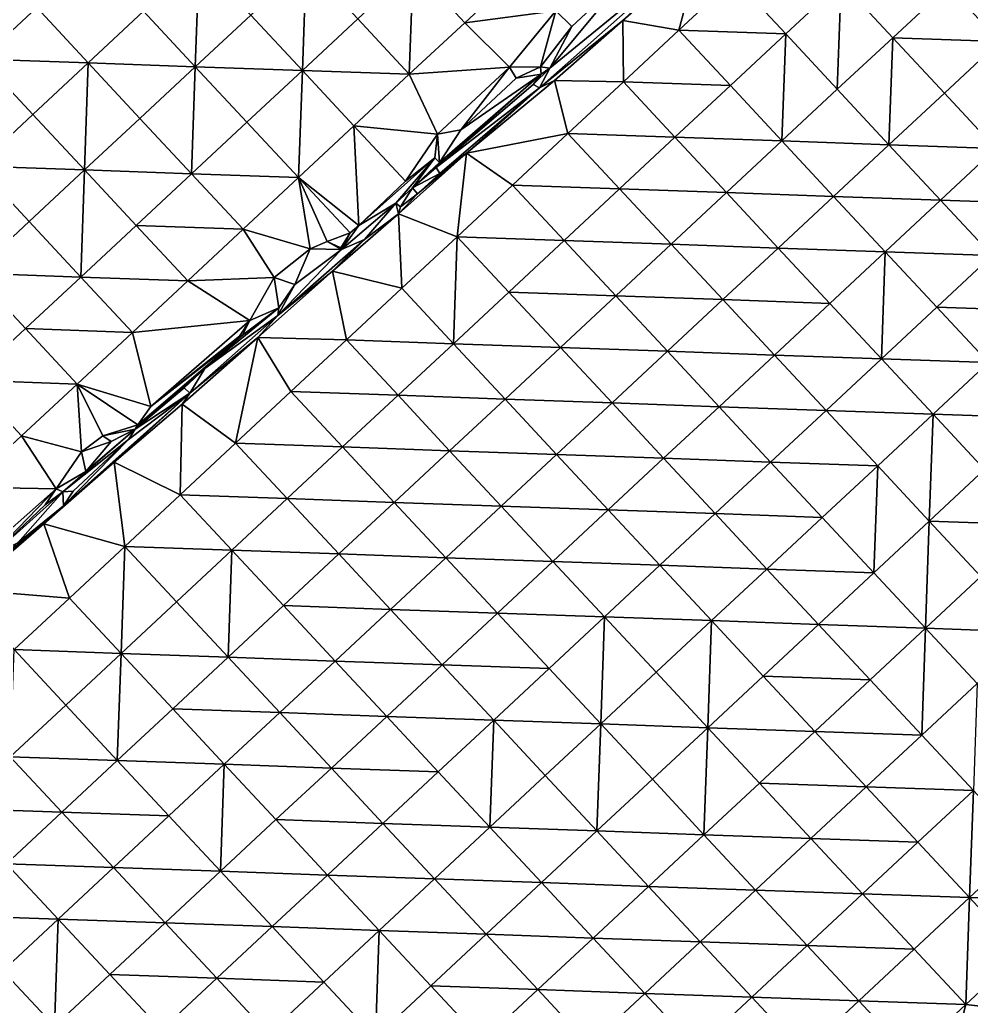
# Model space of a CAD drawing. Extents: x 452550 to 453808, y 451368 to 453069.
# Drawn here: x 453493.7 to 453619.3, y 451844.5 to 451974.8 of the extents above; entities that cross this region are included whole.
import ezdxf

# ---------------------------------------------------------------- set-up
doc = ezdxf.new("R2010")
doc.units = 0
doc.header["$LTSCALE"] = 0.35
doc.header["$MEASUREMENT"] = 0
doc.layers.add('Default', color=42, linetype='Continuous', lineweight=25)

msp = doc.modelspace()

# ---------------------------------------------------------------- linework, layer by layer
at = {"layer": 'Default', "color": 8, "linetype": 'Continuous', "lineweight": 25}
for points in [[(453573.29, 451974.68, 14.37), (453562.31, 451965.79, 14.35), (453584.95, 451985.82, 14.31)], [(453562.31, 451965.79, 14.35), (453563.65, 451968.41, 14.15), (453584.95, 451985.82, 14.31)], [(453563.65, 451968.41, 14.15), (453573.87, 451980.72, 14.21), (453584.95, 451985.82, 14.31)], [(453584.95, 451985.82, 14.31), (453583.43, 451983.57, 14.45), (453573.29, 451974.68, 14.37)], [(453623.09, 451971.92, 14.13), (453616.27, 451979.23, 14.18), (453625.32, 451984.79, 14.17)], [(453510.02, 451975.9, 14.38), (453517.34, 451982.72, 14.33), (453516.84, 451968.58, 14.32)], [(453516.84, 451968.58, 14.32), (453517.34, 451982.72, 14.33), (453524.16, 451975.4, 14.31)], [(453583.43, 451983.57, 14.45), (453580.69, 451973.41, 14.21), (453573.29, 451974.68, 14.37)], [(453588.01, 451980.23, 14.19), (453580.69, 451973.41, 14.21), (453583.43, 451983.57, 14.45)], [(453524.16, 451975.4, 14.31), (453531.47, 451982.22, 14.35), (453530.98, 451968.08, 14.35)], [(453530.98, 451968.08, 14.35), (453531.47, 451982.22, 14.35), (453538.29, 451974.9, 14.38)], [(453538.29, 451974.9, 14.38), (453545.61, 451981.72, 14.37), (453545.11, 451967.59, 14.35)], [(453545.11, 451967.59, 14.35), (453545.61, 451981.72, 14.37), (453552.42, 451974.4, 14.34)], [(453552.42, 451974.4, 14.34), (453545.61, 451981.72, 14.37), (453559.74, 451981.22, 14.31)], [(453552.42, 451974.4, 14.34), (453559.74, 451981.22, 14.31), (453564.47, 451975.95, 14.28)], [(453563.65, 451968.41, 14.15), (453566.56, 451973.91, 14.33), (453573.87, 451980.72, 14.21)], [(453573.87, 451980.72, 14.21), (453566.56, 451973.91, 14.33), (453564.47, 451975.95, 14.28)], [(453580.69, 451973.41, 14.21), (453588.01, 451980.23, 14.19), (453594.82, 451972.91, 14.19)], [(453594.82, 451972.91, 14.19), (453588.01, 451980.23, 14.19), (453602.14, 451979.73, 14.19)], [(453594.82, 451972.91, 14.19), (453602.14, 451979.73, 14.19), (453601.64, 451965.6, 14.21)], [(453601.64, 451965.6, 14.21), (453602.14, 451979.73, 14.19), (453608.96, 451972.41, 14.18)], [(453608.96, 451972.41, 14.18), (453602.14, 451979.73, 14.19), (453616.27, 451979.23, 14.18)], [(453608.96, 451972.41, 14.18), (453616.27, 451979.23, 14.18), (453623.09, 451971.92, 14.13)], [(453488.58, 451969.58, 14.4), (453481.76, 451976.89, 14.43), (453495.89, 451976.4, 14.38)], [(453488.58, 451969.58, 14.4), (453495.89, 451976.4, 14.38), (453502.71, 451969.08, 14.4)], [(453502.71, 451969.08, 14.4), (453495.89, 451976.4, 14.38), (453510.02, 451975.9, 14.38)], [(453502.71, 451969.08, 14.4), (453510.02, 451975.9, 14.38), (453516.84, 451968.58, 14.32)], [(453516.84, 451968.58, 14.32), (453524.16, 451975.4, 14.31), (453530.98, 451968.08, 14.35)], [(453530.98, 451968.08, 14.35), (453538.29, 451974.9, 14.38), (453545.11, 451967.59, 14.35)], [(453552.42, 451974.4, 14.34), (453564.47, 451975.95, 14.28), (453558.34, 451968.53, 14.35)], [(453558.34, 451968.53, 14.35), (453564.47, 451975.95, 14.28), (453562.44, 451968.57, 14.32)], [(453564.47, 451975.95, 14.28), (453566.56, 451973.91, 14.33), (453562.44, 451968.57, 14.32)], [(453545.11, 451967.59, 14.35), (453552.42, 451974.4, 14.34), (453558.34, 451968.53, 14.35)], [(453573.29, 451974.68, 14.37), (453564.28, 451966.77, 14.35), (453562.31, 451965.79, 14.35)], [(453566.56, 451973.91, 14.33), (453563.65, 451968.41, 14.15), (453562.44, 451968.57, 14.32)], [(453573.29, 451974.68, 14.37), (453573.38, 451966.59, 14.22), (453564.28, 451966.77, 14.35)], [(453580.69, 451973.41, 14.21), (453573.38, 451966.59, 14.22), (453573.29, 451974.68, 14.37)], [(453573.38, 451966.59, 14.22), (453580.69, 451973.41, 14.21), (453587.51, 451966.09, 14.2)], [(453587.51, 451966.09, 14.2), (453580.69, 451973.41, 14.21), (453594.82, 451972.91, 14.19)], [(453587.51, 451966.09, 14.2), (453594.82, 451972.91, 14.19), (453594.33, 451958.78, 14.21)], [(453594.33, 451958.78, 14.21), (453594.82, 451972.91, 14.19), (453601.64, 451965.6, 14.21)], [(453601.64, 451965.6, 14.21), (453608.96, 451972.41, 14.18), (453608.46, 451958.28, 14.16)], [(453608.46, 451958.28, 14.16), (453608.96, 451972.41, 14.18), (453615.78, 451965.1, 14.14)], [(453615.78, 451965.1, 14.14), (453608.96, 451972.41, 14.18), (453623.09, 451971.92, 14.13)], [(453615.78, 451965.1, 14.14), (453623.09, 451971.92, 14.13), (453622.59, 451957.78, 14.15)], [(453488.08, 451955.44, 14.43), (453488.58, 451969.58, 14.4), (453495.39, 451962.26, 14.4)], [(453495.39, 451962.26, 14.4), (453488.58, 451969.58, 14.4), (453502.71, 451969.08, 14.4)], [(453495.39, 451962.26, 14.4), (453502.71, 451969.08, 14.4), (453502.21, 451954.95, 14.38)], [(453502.21, 451954.95, 14.38), (453502.71, 451969.08, 14.4), (453509.53, 451961.76, 14.34)], [(453509.53, 451961.76, 14.34), (453502.71, 451969.08, 14.4), (453516.84, 451968.58, 14.32)], [(453509.53, 451961.76, 14.34), (453516.84, 451968.58, 14.32), (453516.34, 451954.45, 14.4)], [(453516.34, 451954.45, 14.4), (453516.84, 451968.58, 14.32), (453523.66, 451961.27, 14.37)], [(453523.66, 451961.27, 14.37), (453516.84, 451968.58, 14.32), (453530.98, 451968.08, 14.35)], [(453545.11, 451967.59, 14.35), (453558.34, 451968.53, 14.35), (453548.81, 451959.68, 14.31)], [(453558.34, 451968.53, 14.35), (453551.93, 451960.27, 14.27), (453548.81, 451959.68, 14.31)], [(453559.24, 451967.09, 14.33), (453551.93, 451960.27, 14.27), (453558.34, 451968.53, 14.35)], [(453559.24, 451967.09, 14.33), (453558.34, 451968.53, 14.35), (453562.44, 451968.57, 14.32)], [(453562.54, 451967.61, 14.1), (453559.24, 451967.09, 14.33), (453562.44, 451968.57, 14.32)], [(453562.31, 451965.79, 14.35), (453561.48, 451966.25, 14.17), (453563.65, 451968.41, 14.15)], [(453561.48, 451966.25, 14.17), (453562.54, 451967.61, 14.1), (453563.65, 451968.41, 14.15)], [(453563.65, 451968.41, 14.15), (453562.54, 451967.61, 14.1), (453562.44, 451968.57, 14.32)], [(453523.66, 451961.27, 14.37), (453530.98, 451968.08, 14.35), (453530.48, 451953.95, 14.35)], [(453530.48, 451953.95, 14.35), (453530.98, 451968.08, 14.35), (453537.79, 451960.77, 14.32)], [(453537.79, 451960.77, 14.32), (453530.98, 451968.08, 14.35), (453545.11, 451967.59, 14.35)], [(453537.79, 451960.77, 14.32), (453545.11, 451967.59, 14.35), (453548.81, 451959.68, 14.31)], [(453562.54, 451967.61, 14.1), (453561.48, 451966.25, 14.17), (453548.64, 451955.29, 14.17)], [(453549.09, 451955.92, 14.18), (453562.54, 451967.61, 14.1), (453548.64, 451955.29, 14.17)], [(453549.09, 451955.92, 14.18), (453551.93, 451960.27, 14.27), (453562.54, 451967.61, 14.1)], [(453551.93, 451960.27, 14.27), (453559.24, 451967.09, 14.33), (453562.54, 451967.61, 14.1)], [(453561.48, 451966.25, 14.17), (453562.31, 451965.79, 14.35), (453548.64, 451955.29, 14.17)], [(453562.31, 451965.79, 14.35), (453549.13, 451954.48, 14.35), (453548.64, 451955.29, 14.17)], [(453552.65, 451957.18, 14.36), (453549.13, 451954.48, 14.35), (453562.31, 451965.79, 14.35)], [(453564.28, 451966.77, 14.35), (453566.06, 451959.77, 14.23), (453552.65, 451957.18, 14.36)], [(453562.31, 451965.79, 14.35), (453564.28, 451966.77, 14.35), (453552.65, 451957.18, 14.36)], [(453573.38, 451966.59, 14.22), (453566.06, 451959.77, 14.23), (453564.28, 451966.77, 14.35)], [(453566.06, 451959.77, 14.23), (453573.38, 451966.59, 14.22), (453580.19, 451959.28, 14.24)], [(453580.19, 451959.28, 14.24), (453573.38, 451966.59, 14.22), (453587.51, 451966.09, 14.2)], [(453580.19, 451959.28, 14.24), (453587.51, 451966.09, 14.2), (453594.33, 451958.78, 14.21)], [(453594.33, 451958.78, 14.21), (453601.64, 451965.6, 14.21), (453608.46, 451958.28, 14.16)], [(453608.46, 451958.28, 14.16), (453615.78, 451965.1, 14.14), (453622.59, 451957.78, 14.15)], [(453488.08, 451955.44, 14.43), (453495.39, 451962.26, 14.4), (453502.21, 451954.95, 14.38)], [(453502.21, 451954.95, 14.38), (453509.53, 451961.76, 14.34), (453516.34, 451954.45, 14.4)], [(453516.34, 451954.45, 14.4), (453523.66, 451961.27, 14.37), (453530.48, 451953.95, 14.35)], [(453530.48, 451953.95, 14.35), (453537.79, 451960.77, 14.32), (453538.43, 451947.61, 14.35)], [(453544.61, 451953.45, 14.31), (453537.79, 451960.77, 14.32), (453548.81, 451959.68, 14.31)], [(453538.43, 451947.61, 14.35), (453537.79, 451960.77, 14.32), (453544.61, 451953.45, 14.31)], [(453544.61, 451953.45, 14.31), (453548.81, 451959.68, 14.31), (453548.49, 451956.53, 14.41)], [(453548.49, 451956.53, 14.41), (453548.81, 451959.68, 14.31), (453549.09, 451955.92, 14.18)], [(453549.09, 451955.92, 14.18), (453548.81, 451959.68, 14.31), (453551.93, 451960.27, 14.27)], [(453566.06, 451959.77, 14.23), (453558.74, 451952.96, 14.24), (453552.65, 451957.18, 14.36)], [(453558.74, 451952.96, 14.24), (453566.06, 451959.77, 14.23), (453572.88, 451952.46, 14.24)], [(453572.88, 451952.46, 14.24), (453566.06, 451959.77, 14.23), (453580.19, 451959.28, 14.24)], [(453572.88, 451952.46, 14.24), (453580.19, 451959.28, 14.24), (453587.01, 451951.96, 14.22)], [(453587.01, 451951.96, 14.22), (453580.19, 451959.28, 14.24), (453594.33, 451958.78, 14.21)], [(453587.01, 451951.96, 14.22), (453594.33, 451958.78, 14.21), (453601.14, 451951.46, 14.15)], [(453601.14, 451951.46, 14.15), (453594.33, 451958.78, 14.21), (453608.46, 451958.28, 14.16)], [(453601.14, 451951.46, 14.15), (453608.46, 451958.28, 14.16), (453615.28, 451950.96, 14.17)], [(453615.28, 451950.96, 14.17), (453608.46, 451958.28, 14.16), (453622.59, 451957.78, 14.15)], [(453552.65, 451957.18, 14.36), (453551.43, 451946.14, 14.26), (453543.66, 451949.16, 14.36)], [(453546.17, 451951.78, 14.36), (453552.65, 451957.18, 14.36), (453543.66, 451949.16, 14.36)], [(453546.17, 451951.78, 14.36), (453549.13, 451954.48, 14.35), (453552.65, 451957.18, 14.36)], [(453552.65, 451957.18, 14.36), (453558.74, 451952.96, 14.24), (453551.43, 451946.14, 14.26)], [(453615.28, 451950.96, 14.17), (453622.59, 451957.78, 14.15), (453629.41, 451950.47, 14.18)], [(453487.58, 451941.31, 14.34), (453488.08, 451955.44, 14.43), (453494.9, 451948.13, 14.42)], [(453494.9, 451948.13, 14.42), (453488.08, 451955.44, 14.43), (453502.21, 451954.95, 14.38)], [(453538.43, 451947.61, 14.35), (453544.61, 451953.45, 14.31), (453548.49, 451956.53, 14.41)], [(453543.31, 451950.57, 14.2), (453538.43, 451947.61, 14.35), (453548.49, 451956.53, 14.41)], [(453548.49, 451956.53, 14.41), (453545.53, 451952.59, 14.26), (453543.31, 451950.57, 14.2)], [(453548.49, 451956.53, 14.41), (453549.09, 451955.92, 14.18), (453545.53, 451952.59, 14.26)], [(453549.09, 451955.92, 14.18), (453548.64, 451955.29, 14.17), (453545.53, 451952.59, 14.26)], [(453494.9, 451948.13, 14.42), (453502.21, 451954.95, 14.38), (453501.71, 451940.81, 14.45)], [(453501.71, 451940.81, 14.45), (453502.21, 451954.95, 14.38), (453509.03, 451947.63, 14.41)], [(453509.03, 451947.63, 14.41), (453502.21, 451954.95, 14.38), (453516.34, 451954.45, 14.4)], [(453509.03, 451947.63, 14.41), (453516.34, 451954.45, 14.4), (453523.16, 451947.13, 14.4)], [(453523.16, 451947.13, 14.4), (453516.34, 451954.45, 14.4), (453530.48, 451953.95, 14.35)], [(453549.13, 451954.48, 14.35), (453545.53, 451952.59, 14.26), (453548.64, 451955.29, 14.17)], [(453546.17, 451951.78, 14.36), (453545.53, 451952.59, 14.26), (453549.13, 451954.48, 14.35)], [(453523.16, 451947.13, 14.4), (453530.48, 451953.95, 14.35), (453532.01, 451944.54, 14.38)], [(453530.48, 451953.95, 14.35), (453537.3, 451946.64, 14.31), (453534.24, 451945.49, 14.37)], [(453537.3, 451946.64, 14.31), (453530.48, 451953.95, 14.35), (453538.43, 451947.61, 14.35)], [(453530.48, 451953.95, 14.35), (453534.24, 451945.49, 14.37), (453532.01, 451944.54, 14.38)], [(453551.43, 451946.14, 14.26), (453558.74, 451952.96, 14.24), (453565.56, 451945.64, 14.25)], [(453565.56, 451945.64, 14.25), (453558.74, 451952.96, 14.24), (453572.88, 451952.46, 14.24)], [(453545.53, 451952.59, 14.26), (453543.96, 451950.1, 14.39), (453543.31, 451950.57, 14.2)], [(453546.17, 451951.78, 14.36), (453543.66, 451949.16, 14.36), (453543.96, 451950.1, 14.39)], [(453545.53, 451952.59, 14.26), (453546.17, 451951.78, 14.36), (453543.96, 451950.1, 14.39)], [(453565.56, 451945.64, 14.25), (453572.88, 451952.46, 14.24), (453579.7, 451945.14, 14.23)], [(453579.7, 451945.14, 14.23), (453572.88, 451952.46, 14.24), (453587.01, 451951.96, 14.22)], [(453579.7, 451945.14, 14.23), (453587.01, 451951.96, 14.22), (453593.83, 451944.64, 14.18)], [(453593.83, 451944.64, 14.18), (453587.01, 451951.96, 14.22), (453601.14, 451951.46, 14.15)], [(453593.83, 451944.64, 14.18), (453601.14, 451951.46, 14.15), (453607.96, 451944.15, 14.18)], [(453607.96, 451944.15, 14.18), (453601.14, 451951.46, 14.15), (453615.28, 451950.96, 14.17)], [(453538.43, 451947.61, 14.35), (453543.31, 451950.57, 14.2), (453536.15, 451944.44, 14.12)], [(453543.31, 451950.57, 14.2), (453539.18, 451945.77, 14.35), (453536.15, 451944.44, 14.12)], [(453543.31, 451950.57, 14.2), (453543.66, 451949.16, 14.36), (453539.18, 451945.77, 14.35)], [(453543.96, 451950.1, 14.39), (453543.66, 451949.16, 14.36), (453543.31, 451950.57, 14.2)], [(453607.96, 451944.15, 14.18), (453615.28, 451950.96, 14.17), (453622.1, 451943.65, 14.17)], [(453622.1, 451943.65, 14.17), (453615.28, 451950.96, 14.17), (453629.41, 451950.47, 14.18)], [(453539.18, 451945.77, 14.35), (453543.66, 451949.16, 14.36), (453534.98, 451941.59, 14.39)], [(453543.66, 451949.16, 14.36), (453544.11, 451939.32, 14.29), (453534.98, 451941.59, 14.39)], [(453551.43, 451946.14, 14.26), (453544.11, 451939.32, 14.29), (453543.66, 451949.16, 14.36)], [(453487.58, 451941.31, 14.34), (453494.9, 451948.13, 14.42), (453501.71, 451940.81, 14.45)], [(453501.71, 451940.81, 14.45), (453509.03, 451947.63, 14.41), (453515.85, 451940.32, 14.41)], [(453515.85, 451940.32, 14.41), (453509.03, 451947.63, 14.41), (453523.16, 451947.13, 14.4)], [(453536.15, 451944.44, 14.12), (453537.3, 451946.64, 14.31), (453538.43, 451947.61, 14.35)], [(453515.85, 451940.32, 14.41), (453523.16, 451947.13, 14.4), (453527.24, 451940.75, 14.39)], [(453523.16, 451947.13, 14.4), (453532.01, 451944.54, 14.38), (453527.24, 451940.75, 14.39)], [(453534.24, 451945.49, 14.37), (453537.3, 451946.64, 14.31), (453536.07, 451944.67, 14.16)], [(453537.3, 451946.64, 14.31), (453536.15, 451944.44, 14.12), (453536.07, 451944.67, 14.16)], [(453534.98, 451941.59, 14.39), (453527.75, 451935.74, 14.25), (453539.18, 451945.77, 14.35)], [(453527.75, 451935.74, 14.25), (453536.15, 451944.44, 14.12), (453539.18, 451945.77, 14.35)], [(453532.01, 451944.54, 14.38), (453534.24, 451945.49, 14.37), (453536.15, 451944.44, 14.12)], [(453536.15, 451944.44, 14.12), (453534.24, 451945.49, 14.37), (453536.07, 451944.67, 14.16)], [(453544.11, 451939.32, 14.29), (453551.43, 451946.14, 14.26), (453550.93, 451932, 14.29)], [(453550.93, 451932, 14.29), (453551.43, 451946.14, 14.26), (453558.25, 451938.82, 14.25)], [(453558.25, 451938.82, 14.25), (453551.43, 451946.14, 14.26), (453565.56, 451945.64, 14.25)], [(453558.25, 451938.82, 14.25), (453565.56, 451945.64, 14.25), (453572.38, 451938.32, 14.24)], [(453572.38, 451938.32, 14.24), (453565.56, 451945.64, 14.25), (453579.7, 451945.14, 14.23)], [(453572.38, 451938.32, 14.24), (453579.7, 451945.14, 14.23), (453586.51, 451937.83, 14.21)], [(453586.51, 451937.83, 14.21), (453579.7, 451945.14, 14.23), (453593.83, 451944.64, 14.18)], [(453532.01, 451944.54, 14.38), (453529.98, 451939.82, 14.32), (453527.24, 451940.75, 14.39)], [(453527.75, 451935.74, 14.25), (453529.98, 451939.82, 14.32), (453536.15, 451944.44, 14.12)], [(453529.98, 451939.82, 14.32), (453532.01, 451944.54, 14.38), (453536.15, 451944.44, 14.12)], [(453586.51, 451937.83, 14.21), (453593.83, 451944.64, 14.18), (453600.65, 451937.33, 14.18)], [(453600.65, 451937.33, 14.18), (453593.83, 451944.64, 14.18), (453607.96, 451944.15, 14.18)], [(453600.65, 451937.33, 14.18), (453607.96, 451944.15, 14.18), (453607.46, 451930.01, 14.19)], [(453607.46, 451930.01, 14.19), (453607.96, 451944.15, 14.18), (453614.78, 451936.83, 14.18)], [(453614.78, 451936.83, 14.18), (453607.96, 451944.15, 14.18), (453622.1, 451943.65, 14.17)], [(453614.78, 451936.83, 14.18), (453622.1, 451943.65, 14.17), (453628.91, 451936.33, 14.15)], [(453487.08, 451927.18, 14.46), (453487.58, 451941.31, 14.34), (453494.4, 451934, 14.42)], [(453494.4, 451934, 14.42), (453487.58, 451941.31, 14.34), (453501.71, 451940.81, 14.45)], [(453534.98, 451941.59, 14.39), (453536.8, 451932.5, 14.32), (453525.08, 451932.82, 14.39)], [(453527.75, 451935.74, 14.25), (453534.98, 451941.59, 14.39), (453525.08, 451932.82, 14.39)], [(453544.11, 451939.32, 14.29), (453536.8, 451932.5, 14.32), (453534.98, 451941.59, 14.39)], [(453494.4, 451934, 14.42), (453501.71, 451940.81, 14.45), (453508.53, 451933.5, 14.41)], [(453508.53, 451933.5, 14.41), (453501.71, 451940.81, 14.45), (453515.85, 451940.32, 14.41)], [(453508.53, 451933.5, 14.41), (453515.85, 451940.32, 14.41), (453524.03, 451935.07, 14.37)], [(453515.85, 451940.32, 14.41), (453527.24, 451940.75, 14.39), (453524.03, 451935.07, 14.37)], [(453527.24, 451940.75, 14.39), (453527.86, 451936.76, 14.21), (453524.03, 451935.07, 14.37)], [(453527.24, 451940.75, 14.39), (453529.98, 451939.82, 14.32), (453527.86, 451936.76, 14.21)], [(453527.86, 451936.76, 14.21), (453529.98, 451939.82, 14.32), (453527.75, 451935.74, 14.25)], [(453536.8, 451932.5, 14.32), (453544.11, 451939.32, 14.29), (453550.93, 451932, 14.29)], [(453550.93, 451932, 14.29), (453558.25, 451938.82, 14.25), (453565.06, 451931.51, 14.24)], [(453565.06, 451931.51, 14.24), (453558.25, 451938.82, 14.25), (453572.38, 451938.32, 14.24)], [(453565.06, 451931.51, 14.24), (453572.38, 451938.32, 14.24), (453579.2, 451931.01, 14.22)], [(453579.2, 451931.01, 14.22), (453572.38, 451938.32, 14.24), (453586.51, 451937.83, 14.21)], [(453579.2, 451931.01, 14.22), (453586.51, 451937.83, 14.21), (453593.33, 451930.51, 14.21)], [(453593.33, 451930.51, 14.21), (453586.51, 451937.83, 14.21), (453600.65, 451937.33, 14.18)], [(453593.33, 451930.51, 14.21), (453600.65, 451937.33, 14.18), (453607.46, 451930.01, 14.19)], [(453518.1, 451928.75, 14.19), (453527.86, 451936.76, 14.21), (453527.75, 451935.74, 14.25)], [(453523.08, 451933.14, 14.18), (453527.86, 451936.76, 14.21), (453518.1, 451928.75, 14.19)], [(453523.08, 451933.14, 14.18), (453524.03, 451935.07, 14.37), (453527.86, 451936.76, 14.21)], [(453607.46, 451930.01, 14.19), (453614.78, 451936.83, 14.18), (453621.6, 451929.52, 14.16)], [(453621.6, 451929.52, 14.16), (453614.78, 451936.83, 14.18), (453628.91, 451936.33, 14.15)], [(453510.95, 451923.71, 14.39), (453508.53, 451933.5, 14.41), (453524.03, 451935.07, 14.37)], [(453522.66, 451933, 14.34), (453510.95, 451923.71, 14.39), (453524.03, 451935.07, 14.37)], [(453516.12, 451925.47, 14.37), (453518.1, 451928.75, 14.19), (453527.75, 451935.74, 14.25)], [(453525.08, 451932.82, 14.39), (453516.12, 451925.47, 14.37), (453527.75, 451935.74, 14.25)], [(453523.08, 451933.14, 14.18), (453522.66, 451933, 14.34), (453524.03, 451935.07, 14.37)], [(453487.08, 451927.18, 14.46), (453494.4, 451934, 14.42), (453501.22, 451926.68, 14.4)], [(453501.22, 451926.68, 14.4), (453494.4, 451934, 14.42), (453508.53, 451933.5, 14.41)], [(453501.22, 451926.68, 14.4), (453508.53, 451933.5, 14.41), (453510.95, 451923.71, 14.39)], [(453523.08, 451933.14, 14.18), (453518.1, 451928.75, 14.19), (453509.24, 451921.28, 14.19)], [(453510.95, 451923.71, 14.39), (453523.08, 451933.14, 14.18), (453509.24, 451921.28, 14.19)], [(453510.95, 451923.71, 14.39), (453522.66, 451933, 14.34), (453523.08, 451933.14, 14.18)], [(453516.12, 451925.47, 14.37), (453525.08, 451932.82, 14.39), (453515.09, 451924.03, 14.42)], [(453525.08, 451932.82, 14.39), (453522.17, 451918.87, 14.32), (453515.09, 451924.03, 14.42)], [(453525.08, 451932.82, 14.39), (453529.48, 451925.68, 14.31), (453522.17, 451918.87, 14.32)], [(453536.8, 451932.5, 14.32), (453529.48, 451925.68, 14.31), (453525.08, 451932.82, 14.39)], [(453529.48, 451925.68, 14.31), (453536.8, 451932.5, 14.32), (453543.62, 451925.19, 14.3)], [(453543.62, 451925.19, 14.3), (453536.8, 451932.5, 14.32), (453550.93, 451932, 14.29)], [(453543.62, 451925.19, 14.3), (453550.93, 451932, 14.29), (453557.75, 451924.69, 14.28)], [(453557.75, 451924.69, 14.28), (453550.93, 451932, 14.29), (453565.06, 451931.51, 14.24)], [(453557.75, 451924.69, 14.28), (453565.06, 451931.51, 14.24), (453571.88, 451924.19, 14.21)], [(453571.88, 451924.19, 14.21), (453565.06, 451931.51, 14.24), (453579.2, 451931.01, 14.22)], [(453571.88, 451924.19, 14.21), (453579.2, 451931.01, 14.22), (453586.02, 451923.69, 14.22)], [(453586.02, 451923.69, 14.22), (453579.2, 451931.01, 14.22), (453593.33, 451930.51, 14.21)], [(453586.02, 451923.69, 14.22), (453593.33, 451930.51, 14.21), (453600.15, 451923.2, 14.2)], [(453600.15, 451923.2, 14.2), (453593.33, 451930.51, 14.21), (453607.46, 451930.01, 14.19)], [(453600.15, 451923.2, 14.2), (453607.46, 451930.01, 14.19), (453614.28, 451922.7, 14.19)], [(453614.28, 451922.7, 14.19), (453607.46, 451930.01, 14.19), (453621.6, 451929.52, 14.16)], [(453614.28, 451922.7, 14.19), (453621.6, 451929.52, 14.16), (453628.42, 451922.2, 14.15)], [(453509.24, 451921.28, 14.19), (453518.1, 451928.75, 14.19), (453508.89, 451920.7, 14.25)], [(453518.1, 451928.75, 14.19), (453515.35, 451926.18, 14.33), (453508.89, 451920.7, 14.25)], [(453515.35, 451926.18, 14.33), (453518.1, 451928.75, 14.19), (453516.12, 451925.47, 14.37)], [(453486.58, 451913.04, 14.41), (453487.08, 451927.18, 14.46), (453493.9, 451919.86, 14.42)], [(453493.9, 451919.86, 14.42), (453487.08, 451927.18, 14.46), (453501.22, 451926.68, 14.4)], [(453493.9, 451919.86, 14.42), (453501.22, 451926.68, 14.4), (453501.83, 451917.72, 14.44)], [(453501.22, 451926.68, 14.4), (453504.62, 451919.83, 14.44), (453501.83, 451917.72, 14.44)], [(453504.62, 451919.83, 14.44), (453501.22, 451926.68, 14.4), (453509.24, 451921.28, 14.19)], [(453509.24, 451921.28, 14.19), (453501.22, 451926.68, 14.4), (453510.95, 451923.71, 14.39)], [(453499.44, 451910.6, 14.46), (453508.03, 451919.36, 14.32), (453516.12, 451925.47, 14.37)], [(453506.12, 451916.38, 14.43), (453499.44, 451910.6, 14.46), (453516.12, 451925.47, 14.37)], [(453516.12, 451925.47, 14.37), (453515.09, 451924.03, 14.42), (453506.12, 451916.38, 14.43)], [(453508.03, 451919.36, 14.32), (453508.89, 451920.7, 14.25), (453516.12, 451925.47, 14.37)], [(453508.89, 451920.7, 14.25), (453515.35, 451926.18, 14.33), (453516.12, 451925.47, 14.37)], [(453522.17, 451918.87, 14.32), (453529.48, 451925.68, 14.31), (453536.3, 451918.37, 14.31)], [(453536.3, 451918.37, 14.31), (453529.48, 451925.68, 14.31), (453543.62, 451925.19, 14.3)], [(453536.3, 451918.37, 14.31), (453543.62, 451925.19, 14.3), (453550.43, 451917.87, 14.3)], [(453550.43, 451917.87, 14.3), (453543.62, 451925.19, 14.3), (453557.75, 451924.69, 14.28)], [(453550.43, 451917.87, 14.3), (453557.75, 451924.69, 14.28), (453564.57, 451917.37, 14.27)], [(453564.57, 451917.37, 14.27), (453557.75, 451924.69, 14.28), (453571.88, 451924.19, 14.21)], [(453564.57, 451917.37, 14.27), (453571.88, 451924.19, 14.21), (453578.7, 451916.88, 14.24)], [(453578.7, 451916.88, 14.24), (453571.88, 451924.19, 14.21), (453586.02, 451923.69, 14.22)], [(453515.09, 451924.03, 14.42), (453514.85, 451912.05, 14.36), (453506.12, 451916.38, 14.43)], [(453522.17, 451918.87, 14.32), (453514.85, 451912.05, 14.36), (453515.09, 451924.03, 14.42)], [(453578.7, 451916.88, 14.24), (453586.02, 451923.69, 14.22), (453592.83, 451916.38, 14.22)], [(453592.83, 451916.38, 14.22), (453586.02, 451923.69, 14.22), (453600.15, 451923.2, 14.2)], [(453592.83, 451916.38, 14.22), (453600.15, 451923.2, 14.2), (453606.97, 451915.88, 14.2)], [(453606.97, 451915.88, 14.2), (453600.15, 451923.2, 14.2), (453614.28, 451922.7, 14.19)], [(453606.97, 451915.88, 14.2), (453614.28, 451922.7, 14.19), (453613.78, 451908.56, 14.19)], [(453613.78, 451908.56, 14.19), (453614.28, 451922.7, 14.19), (453621.1, 451915.38, 14.16)], [(453621.1, 451915.38, 14.16), (453614.28, 451922.7, 14.19), (453628.42, 451922.2, 14.15)], [(453502.38, 451915.15, 14.27), (453508.89, 451920.7, 14.25), (453499.33, 451912.43, 14.21)], [(453508.89, 451920.7, 14.25), (453508.03, 451919.36, 14.32), (453499.33, 451912.43, 14.21)], [(453502.38, 451915.15, 14.27), (453505.71, 451919.11, 14.43), (453508.89, 451920.7, 14.25)], [(453508.89, 451920.7, 14.25), (453504.62, 451919.83, 14.44), (453509.24, 451921.28, 14.19)], [(453508.89, 451920.7, 14.25), (453505.71, 451919.11, 14.43), (453504.62, 451919.83, 14.44)], [(453486.58, 451913.04, 14.41), (453493.9, 451919.86, 14.42), (453498.48, 451912.86, 14.42)], [(453493.9, 451919.86, 14.42), (453501.83, 451917.72, 14.44), (453498.48, 451912.86, 14.42)], [(453500.72, 451912.55, 14.31), (453499.33, 451912.43, 14.21), (453508.03, 451919.36, 14.32)], [(453499.44, 451910.6, 14.46), (453500.72, 451912.55, 14.31), (453508.03, 451919.36, 14.32)], [(453504.62, 451919.83, 14.44), (453505.71, 451919.11, 14.43), (453501.83, 451917.72, 14.44)], [(453502.38, 451915.15, 14.27), (453501.83, 451917.72, 14.44), (453505.71, 451919.11, 14.43)], [(453514.85, 451912.05, 14.36), (453522.17, 451918.87, 14.32), (453528.98, 451911.55, 14.32)], [(453528.98, 451911.55, 14.32), (453522.17, 451918.87, 14.32), (453536.3, 451918.37, 14.31)], [(453501.83, 451917.72, 14.44), (453502.38, 451915.15, 14.27), (453498.48, 451912.86, 14.42)], [(453528.98, 451911.55, 14.32), (453536.3, 451918.37, 14.31), (453543.12, 451911.05, 14.29)], [(453543.12, 451911.05, 14.29), (453536.3, 451918.37, 14.31), (453550.43, 451917.87, 14.3)], [(453543.12, 451911.05, 14.29), (453550.43, 451917.87, 14.3), (453557.25, 451910.56, 14.3)], [(453557.25, 451910.56, 14.3), (453550.43, 451917.87, 14.3), (453564.57, 451917.37, 14.27)], [(453506.12, 451916.38, 14.43), (453507.54, 451905.23, 14.35), (453496.85, 451908.2, 14.48)], [(453499.44, 451910.6, 14.46), (453506.12, 451916.38, 14.43), (453496.85, 451908.2, 14.48)], [(453514.85, 451912.05, 14.36), (453507.54, 451905.23, 14.35), (453506.12, 451916.38, 14.43)], [(453557.25, 451910.56, 14.3), (453564.57, 451917.37, 14.27), (453571.38, 451910.06, 14.28)], [(453571.38, 451910.06, 14.28), (453564.57, 451917.37, 14.27), (453578.7, 451916.88, 14.24)], [(453571.38, 451910.06, 14.28), (453578.7, 451916.88, 14.24), (453585.52, 451909.56, 14.24)], [(453585.52, 451909.56, 14.24), (453578.7, 451916.88, 14.24), (453592.83, 451916.38, 14.22)], [(453585.52, 451909.56, 14.24), (453592.83, 451916.38, 14.22), (453599.65, 451909.06, 14.22)], [(453599.65, 451909.06, 14.22), (453592.83, 451916.38, 14.22), (453606.97, 451915.88, 14.2)], [(453499.33, 451912.43, 14.21), (453498.48, 451912.86, 14.42), (453502.38, 451915.15, 14.27)], [(453599.65, 451909.06, 14.22), (453606.97, 451915.88, 14.2), (453606.47, 451901.75, 14.21)], [(453606.47, 451901.75, 14.21), (453606.97, 451915.88, 14.2), (453613.78, 451908.56, 14.19)], [(453613.78, 451908.56, 14.19), (453621.1, 451915.38, 14.16), (453627.92, 451908.07, 14.16)], [(453484.51, 451900.5, 14.43), (453486.58, 451913.04, 14.41), (453498.48, 451912.86, 14.42)], [(453489.7, 451903.82, 14.22), (453484.51, 451900.5, 14.43), (453498.48, 451912.86, 14.42)], [(453498.48, 451912.86, 14.42), (453497.03, 451910.71, 14.24), (453489.7, 451903.82, 14.22)], [(453497.03, 451910.71, 14.24), (453499.33, 451912.43, 14.21), (453489.7, 451903.82, 14.22)], [(453499.33, 451912.43, 14.21), (453493.4, 451905.73, 14.32), (453489.7, 451903.82, 14.22)], [(453493.4, 451905.73, 14.32), (453499.33, 451912.43, 14.21), (453499.44, 451910.6, 14.46)], [(453497.03, 451910.71, 14.24), (453498.48, 451912.86, 14.42), (453499.33, 451912.43, 14.21)], [(453499.33, 451912.43, 14.21), (453500.72, 451912.55, 14.31), (453499.44, 451910.6, 14.46)], [(453507.54, 451905.23, 14.35), (453514.85, 451912.05, 14.36), (453521.67, 451904.73, 14.35)], [(453521.67, 451904.73, 14.35), (453514.85, 451912.05, 14.36), (453528.98, 451911.55, 14.32)], [(453521.67, 451904.73, 14.35), (453528.98, 451911.55, 14.32), (453535.8, 451904.24, 14.31)], [(453535.8, 451904.24, 14.31), (453528.98, 451911.55, 14.32), (453543.12, 451911.05, 14.29)], [(453535.8, 451904.24, 14.31), (453543.12, 451911.05, 14.29), (453549.94, 451903.74, 14.29)], [(453549.94, 451903.74, 14.29), (453543.12, 451911.05, 14.29), (453557.25, 451910.56, 14.3)], [(453485.84, 451899, 14.46), (453493.4, 451905.73, 14.32), (453499.44, 451910.6, 14.46)], [(453496.85, 451908.2, 14.48), (453485.84, 451899, 14.46), (453499.44, 451910.6, 14.46)], [(453549.94, 451903.74, 14.29), (453557.25, 451910.56, 14.3), (453564.07, 451903.24, 14.3)], [(453564.07, 451903.24, 14.3), (453557.25, 451910.56, 14.3), (453571.38, 451910.06, 14.28)], [(453564.07, 451903.24, 14.3), (453571.38, 451910.06, 14.28), (453578.2, 451902.74, 14.28)], [(453578.2, 451902.74, 14.28), (453571.38, 451910.06, 14.28), (453585.52, 451909.56, 14.24)], [(453578.2, 451902.74, 14.28), (453585.52, 451909.56, 14.24), (453592.34, 451902.24, 14.24)], [(453592.34, 451902.24, 14.24), (453585.52, 451909.56, 14.24), (453599.65, 451909.06, 14.22)], [(453592.34, 451902.24, 14.24), (453599.65, 451909.06, 14.22), (453606.47, 451901.75, 14.21)], [(453606.47, 451901.75, 14.21), (453613.78, 451908.56, 14.19), (453613.29, 451894.43, 14.21)], [(453613.29, 451894.43, 14.21), (453613.78, 451908.56, 14.19), (453620.6, 451901.25, 14.2)], [(453620.6, 451901.25, 14.2), (453613.78, 451908.56, 14.19), (453627.92, 451908.07, 14.16)], [(453496.85, 451908.2, 14.48), (453486.76, 451899.49, 14.43), (453485.84, 451899, 14.46)], [(453496.85, 451908.2, 14.48), (453500.22, 451898.41, 14.34), (453486.76, 451899.49, 14.43)], [(453507.54, 451905.23, 14.35), (453500.22, 451898.41, 14.34), (453496.85, 451908.2, 14.48)], [(453500.22, 451898.41, 14.34), (453507.54, 451905.23, 14.35), (453507.04, 451891.1, 14.34)], [(453507.04, 451891.1, 14.34), (453507.54, 451905.23, 14.35), (453514.35, 451897.92, 14.35)], [(453514.35, 451897.92, 14.35), (453507.54, 451905.23, 14.35), (453521.67, 451904.73, 14.35)], [(453514.35, 451897.92, 14.35), (453521.67, 451904.73, 14.35), (453521.17, 451890.6, 14.33)], [(453521.17, 451890.6, 14.33), (453521.67, 451904.73, 14.35), (453528.49, 451897.42, 14.35)], [(453528.49, 451897.42, 14.35), (453521.67, 451904.73, 14.35), (453535.8, 451904.24, 14.31)], [(453528.49, 451897.42, 14.35), (453535.8, 451904.24, 14.31), (453542.62, 451896.92, 14.32)], [(453542.62, 451896.92, 14.32), (453535.8, 451904.24, 14.31), (453549.94, 451903.74, 14.29)], [(453542.62, 451896.92, 14.32), (453549.94, 451903.74, 14.29), (453556.75, 451896.42, 14.3)], [(453556.75, 451896.42, 14.3), (453549.94, 451903.74, 14.29), (453564.07, 451903.24, 14.3)], [(453556.75, 451896.42, 14.3), (453564.07, 451903.24, 14.3), (453570.89, 451895.92, 14.3)], [(453570.89, 451895.92, 14.3), (453564.07, 451903.24, 14.3), (453578.2, 451902.74, 14.28)], [(453570.89, 451895.92, 14.3), (453578.2, 451902.74, 14.28), (453585.02, 451895.43, 14.26)], [(453585.02, 451895.43, 14.26), (453578.2, 451902.74, 14.28), (453592.34, 451902.24, 14.24)], [(453585.02, 451895.43, 14.26), (453592.34, 451902.24, 14.24), (453599.15, 451894.93, 14.23)], [(453599.15, 451894.93, 14.23), (453592.34, 451902.24, 14.24), (453606.47, 451901.75, 14.21)], [(453599.15, 451894.93, 14.23), (453606.47, 451901.75, 14.21), (453613.29, 451894.43, 14.21)], [(453613.29, 451894.43, 14.21), (453620.6, 451901.25, 14.2), (453627.42, 451893.93, 14.2)], [(453500.22, 451898.41, 14.34), (453492.9, 451891.6, 14.34), (453486.76, 451899.49, 14.43)], [(453492.9, 451891.6, 14.34), (453500.22, 451898.41, 14.34), (453507.04, 451891.1, 14.34)], [(453507.04, 451891.1, 14.34), (453514.35, 451897.92, 14.35), (453521.17, 451890.6, 14.33)], [(453521.17, 451890.6, 14.33), (453528.49, 451897.42, 14.35), (453535.3, 451890.1, 14.36)], [(453535.3, 451890.1, 14.36), (453528.49, 451897.42, 14.35), (453542.62, 451896.92, 14.32)], [(453535.3, 451890.1, 14.36), (453542.62, 451896.92, 14.32), (453549.44, 451889.6, 14.32)], [(453549.44, 451889.6, 14.32), (453542.62, 451896.92, 14.32), (453556.75, 451896.42, 14.3)], [(453549.44, 451889.6, 14.32), (453556.75, 451896.42, 14.3), (453563.57, 451889.11, 14.31)], [(453563.57, 451889.11, 14.31), (453556.75, 451896.42, 14.3), (453570.89, 451895.92, 14.3)], [(453563.57, 451889.11, 14.31), (453570.89, 451895.92, 14.3), (453570.39, 451881.79, 14.32)], [(453570.39, 451881.79, 14.32), (453570.89, 451895.92, 14.3), (453577.7, 451888.61, 14.31)], [(453577.7, 451888.61, 14.31), (453570.89, 451895.92, 14.3), (453585.02, 451895.43, 14.26)], [(453577.7, 451888.61, 14.31), (453585.02, 451895.43, 14.26), (453584.52, 451881.29, 14.32)], [(453584.52, 451881.29, 14.32), (453585.02, 451895.43, 14.26), (453591.84, 451888.11, 14.29)], [(453591.84, 451888.11, 14.29), (453585.02, 451895.43, 14.26), (453599.15, 451894.93, 14.23)], [(453591.84, 451888.11, 14.29), (453599.15, 451894.93, 14.23), (453605.97, 451887.61, 14.25)], [(453605.97, 451887.61, 14.25), (453599.15, 451894.93, 14.23), (453613.29, 451894.43, 14.21)], [(453605.97, 451887.61, 14.25), (453613.29, 451894.43, 14.21), (453612.79, 451880.3, 14.24)], [(453612.79, 451880.3, 14.24), (453613.29, 451894.43, 14.21), (453620.1, 451887.12, 14.23)], [(453620.1, 451887.12, 14.23), (453613.29, 451894.43, 14.21), (453627.42, 451893.93, 14.2)], [(453492.41, 451877.46, 14.34), (453492.9, 451891.6, 14.34), (453499.72, 451884.28, 14.35)], [(453499.72, 451884.28, 14.35), (453492.9, 451891.6, 14.34), (453507.04, 451891.1, 14.34)], [(453499.72, 451884.28, 14.35), (453507.04, 451891.1, 14.34), (453506.54, 451876.96, 14.32)], [(453506.54, 451876.96, 14.32), (453507.04, 451891.1, 14.34), (453513.86, 451883.78, 14.33)], [(453513.86, 451883.78, 14.33), (453507.04, 451891.1, 14.34), (453521.17, 451890.6, 14.33)], [(453513.86, 451883.78, 14.33), (453521.17, 451890.6, 14.33), (453527.99, 451883.28, 14.34)], [(453527.99, 451883.28, 14.34), (453521.17, 451890.6, 14.33), (453535.3, 451890.1, 14.36)], [(453527.99, 451883.28, 14.34), (453535.3, 451890.1, 14.36), (453542.12, 451882.79, 14.35)], [(453542.12, 451882.79, 14.35), (453535.3, 451890.1, 14.36), (453549.44, 451889.6, 14.32)], [(453542.12, 451882.79, 14.35), (453549.44, 451889.6, 14.32), (453556.26, 451882.29, 14.33)], [(453556.26, 451882.29, 14.33), (453549.44, 451889.6, 14.32), (453563.57, 451889.11, 14.31)], [(453556.26, 451882.29, 14.33), (453563.57, 451889.11, 14.31), (453570.39, 451881.79, 14.32)], [(453570.39, 451881.79, 14.32), (453577.7, 451888.61, 14.31), (453584.52, 451881.29, 14.32)], [(453584.52, 451881.29, 14.32), (453591.84, 451888.11, 14.29), (453598.66, 451880.8, 14.28)], [(453598.66, 451880.8, 14.28), (453591.84, 451888.11, 14.29), (453605.97, 451887.61, 14.25)], [(453598.66, 451880.8, 14.28), (453605.97, 451887.61, 14.25), (453612.79, 451880.3, 14.24)], [(453612.79, 451880.3, 14.24), (453620.1, 451887.12, 14.23), (453619.61, 451872.98, 14.25)], [(453492.41, 451877.46, 14.34), (453499.72, 451884.28, 14.35), (453506.54, 451876.96, 14.32)], [(453506.54, 451876.96, 14.32), (453513.86, 451883.78, 14.33), (453520.67, 451876.47, 14.33)], [(453520.67, 451876.47, 14.33), (453513.86, 451883.78, 14.33), (453527.99, 451883.28, 14.34)], [(453520.67, 451876.47, 14.33), (453527.99, 451883.28, 14.34), (453534.81, 451875.97, 14.36)], [(453534.81, 451875.97, 14.36), (453527.99, 451883.28, 14.34), (453542.12, 451882.79, 14.35)], [(453534.81, 451875.97, 14.36), (453542.12, 451882.79, 14.35), (453548.94, 451875.47, 14.36)], [(453548.94, 451875.47, 14.36), (453542.12, 451882.79, 14.35), (453556.26, 451882.29, 14.33)], [(453548.94, 451875.47, 14.36), (453556.26, 451882.29, 14.33), (453555.76, 451868.16, 14.36)], [(453555.76, 451868.16, 14.36), (453556.26, 451882.29, 14.33), (453563.07, 451874.97, 14.34)], [(453563.07, 451874.97, 14.34), (453556.26, 451882.29, 14.33), (453570.39, 451881.79, 14.32)], [(453563.07, 451874.97, 14.34), (453570.39, 451881.79, 14.32), (453569.89, 451867.66, 14.32)], [(453569.89, 451867.66, 14.32), (453570.39, 451881.79, 14.32), (453577.21, 451874.48, 14.31)], [(453577.21, 451874.48, 14.31), (453570.39, 451881.79, 14.32), (453584.52, 451881.29, 14.32)], [(453577.21, 451874.48, 14.31), (453584.52, 451881.29, 14.32), (453584.02, 451867.16, 14.31)], [(453584.02, 451867.16, 14.31), (453584.52, 451881.29, 14.32), (453591.34, 451873.98, 14.31)], [(453591.34, 451873.98, 14.31), (453584.52, 451881.29, 14.32), (453598.66, 451880.8, 14.28)], [(453591.34, 451873.98, 14.31), (453598.66, 451880.8, 14.28), (453605.47, 451873.48, 14.3)], [(453605.47, 451873.48, 14.3), (453598.66, 451880.8, 14.28), (453612.79, 451880.3, 14.24)], [(453605.47, 451873.48, 14.3), (453612.79, 451880.3, 14.24), (453619.61, 451872.98, 14.25)], [(453485.09, 451870.64, 14.32), (453492.41, 451877.46, 14.34), (453499.22, 451870.15, 14.31)], [(453499.22, 451870.15, 14.31), (453492.41, 451877.46, 14.34), (453506.54, 451876.96, 14.32)], [(453499.22, 451870.15, 14.31), (453506.54, 451876.96, 14.32), (453513.36, 451869.65, 14.33)], [(453513.36, 451869.65, 14.33), (453506.54, 451876.96, 14.32), (453520.67, 451876.47, 14.33)], [(453513.36, 451869.65, 14.33), (453520.67, 451876.47, 14.33), (453520.18, 451862.33, 14.32)], [(453520.18, 451862.33, 14.32), (453520.67, 451876.47, 14.33), (453527.49, 451869.15, 14.32)], [(453527.49, 451869.15, 14.32), (453520.67, 451876.47, 14.33), (453534.81, 451875.97, 14.36)], [(453527.49, 451869.15, 14.32), (453534.81, 451875.97, 14.36), (453541.62, 451868.65, 14.35)], [(453541.62, 451868.65, 14.35), (453534.81, 451875.97, 14.36), (453548.94, 451875.47, 14.36)], [(453541.62, 451868.65, 14.35), (453548.94, 451875.47, 14.36), (453555.76, 451868.16, 14.36)], [(453555.76, 451868.16, 14.36), (453563.07, 451874.97, 14.34), (453569.89, 451867.66, 14.32)], [(453569.89, 451867.66, 14.32), (453577.21, 451874.48, 14.31), (453584.02, 451867.16, 14.31)], [(453584.02, 451867.16, 14.31), (453591.34, 451873.98, 14.31), (453598.16, 451866.66, 14.33)], [(453598.16, 451866.66, 14.33), (453591.34, 451873.98, 14.31), (453605.47, 451873.48, 14.3)], [(453598.16, 451866.66, 14.33), (453605.47, 451873.48, 14.3), (453612.29, 451866.16, 14.28)], [(453612.29, 451866.16, 14.28), (453605.47, 451873.48, 14.3), (453619.61, 451872.98, 14.25)], [(453612.29, 451866.16, 14.28), (453619.61, 451872.98, 14.25), (453619.11, 451858.85, 14.35)], [(453619.11, 451858.85, 14.35), (453619.61, 451872.98, 14.25), (453626.42, 451865.67, 14.3)], [(453491.91, 451863.33, 14.29), (453485.09, 451870.64, 14.32), (453499.22, 451870.15, 14.31)], [(453491.91, 451863.33, 14.29), (453499.22, 451870.15, 14.31), (453506.04, 451862.83, 14.33)], [(453506.04, 451862.83, 14.33), (453499.22, 451870.15, 14.31), (453513.36, 451869.65, 14.33)], [(453506.04, 451862.83, 14.33), (453513.36, 451869.65, 14.33), (453520.18, 451862.33, 14.32)], [(453520.18, 451862.33, 14.32), (453527.49, 451869.15, 14.32), (453534.31, 451861.84, 14.33)], [(453534.31, 451861.84, 14.33), (453527.49, 451869.15, 14.32), (453541.62, 451868.65, 14.35)], [(453534.31, 451861.84, 14.33), (453541.62, 451868.65, 14.35), (453548.44, 451861.34, 14.38)], [(453548.44, 451861.34, 14.38), (453541.62, 451868.65, 14.35), (453555.76, 451868.16, 14.36)], [(453548.44, 451861.34, 14.38), (453555.76, 451868.16, 14.36), (453562.58, 451860.84, 14.36)], [(453562.58, 451860.84, 14.36), (453555.76, 451868.16, 14.36), (453569.89, 451867.66, 14.32)], [(453562.58, 451860.84, 14.36), (453569.89, 451867.66, 14.32), (453576.71, 451860.34, 14.33)], [(453576.71, 451860.34, 14.33), (453569.89, 451867.66, 14.32), (453584.02, 451867.16, 14.31)], [(453576.71, 451860.34, 14.33), (453584.02, 451867.16, 14.31), (453590.84, 451859.84, 14.33)], [(453590.84, 451859.84, 14.33), (453584.02, 451867.16, 14.31), (453598.16, 451866.66, 14.33)], [(453590.84, 451859.84, 14.33), (453598.16, 451866.66, 14.33), (453604.98, 451859.35, 14.35)], [(453604.98, 451859.35, 14.35), (453598.16, 451866.66, 14.33), (453612.29, 451866.16, 14.28)], [(453604.98, 451859.35, 14.35), (453612.29, 451866.16, 14.28), (453619.11, 451858.85, 14.35)], [(453619.11, 451858.85, 14.35), (453626.42, 451865.67, 14.3), (453633.24, 451858.35, 14.4)], [(453484.59, 451856.51, 14.29), (453491.91, 451863.33, 14.29), (453498.73, 451856.01, 14.31)], [(453498.73, 451856.01, 14.31), (453491.91, 451863.33, 14.29), (453506.04, 451862.83, 14.33)], [(453498.73, 451856.01, 14.31), (453506.04, 451862.83, 14.33), (453512.86, 451855.52, 14.32)], [(453512.86, 451855.52, 14.32), (453506.04, 451862.83, 14.33), (453520.18, 451862.33, 14.32)], [(453512.86, 451855.52, 14.32), (453520.18, 451862.33, 14.32), (453526.99, 451855.02, 14.32)], [(453526.99, 451855.02, 14.32), (453520.18, 451862.33, 14.32), (453534.31, 451861.84, 14.33)], [(453526.99, 451855.02, 14.32), (453534.31, 451861.84, 14.33), (453541.13, 451854.52, 14.34)], [(453541.13, 451854.52, 14.34), (453534.31, 451861.84, 14.33), (453548.44, 451861.34, 14.38)], [(453541.13, 451854.52, 14.34), (453548.44, 451861.34, 14.38), (453555.26, 451854.02, 14.37)], [(453555.26, 451854.02, 14.37), (453548.44, 451861.34, 14.38), (453562.58, 451860.84, 14.36)], [(453555.26, 451854.02, 14.37), (453562.58, 451860.84, 14.36), (453569.39, 451853.52, 14.35)], [(453569.39, 451853.52, 14.35), (453562.58, 451860.84, 14.36), (453576.71, 451860.34, 14.33)], [(453569.39, 451853.52, 14.35), (453576.71, 451860.34, 14.33), (453583.53, 451853.03, 14.31)], [(453583.53, 451853.03, 14.31), (453576.71, 451860.34, 14.33), (453590.84, 451859.84, 14.33)], [(453583.53, 451853.03, 14.31), (453590.84, 451859.84, 14.33), (453597.66, 451852.53, 14.34)], [(453597.66, 451852.53, 14.34), (453590.84, 451859.84, 14.33), (453604.98, 451859.35, 14.35)], [(453597.66, 451852.53, 14.34), (453604.98, 451859.35, 14.35), (453611.79, 451852.03, 14.38)], [(453611.79, 451852.03, 14.38), (453604.98, 451859.35, 14.35), (453619.11, 451858.85, 14.35)], [(453611.79, 451852.03, 14.38), (453619.11, 451858.85, 14.35), (453618.61, 451844.72, 14.44)], [(453618.61, 451844.72, 14.44), (453619.11, 451858.85, 14.35), (453625.93, 451851.53, 14.42)], [(453625.93, 451851.53, 14.42), (453619.11, 451858.85, 14.35), (453633.24, 451858.35, 14.4)], [(453491.41, 451849.2, 14.29), (453484.59, 451856.51, 14.29), (453498.73, 451856.01, 14.31)], [(453491.41, 451849.2, 14.29), (453498.73, 451856.01, 14.31), (453498.23, 451841.88, 14.3)], [(453498.23, 451841.88, 14.3), (453498.73, 451856.01, 14.31), (453505.54, 451848.7, 14.31)], [(453505.54, 451848.7, 14.31), (453498.73, 451856.01, 14.31), (453512.86, 451855.52, 14.32)], [(453505.54, 451848.7, 14.31), (453512.86, 451855.52, 14.32), (453519.68, 451848.2, 14.32)], [(453519.68, 451848.2, 14.32), (453512.86, 451855.52, 14.32), (453526.99, 451855.02, 14.32)], [(453519.68, 451848.2, 14.32), (453526.99, 451855.02, 14.32), (453533.81, 451847.7, 14.33)], [(453533.81, 451847.7, 14.33), (453526.99, 451855.02, 14.32), (453541.13, 451854.52, 14.34)], [(453533.81, 451847.7, 14.33), (453541.13, 451854.52, 14.34), (453540.63, 451840.39, 14.35)], [(453540.63, 451840.39, 14.35), (453541.13, 451854.52, 14.34), (453547.94, 451847.2, 14.35)], [(453547.94, 451847.2, 14.35), (453541.13, 451854.52, 14.34), (453555.26, 451854.02, 14.37)], [(453547.94, 451847.2, 14.35), (453555.26, 451854.02, 14.37), (453562.08, 451846.71, 14.36)], [(453562.08, 451846.71, 14.36), (453555.26, 451854.02, 14.37), (453569.39, 451853.52, 14.35)], [(453562.08, 451846.71, 14.36), (453569.39, 451853.52, 14.35), (453576.21, 451846.21, 14.35)], [(453576.21, 451846.21, 14.35), (453569.39, 451853.52, 14.35), (453583.53, 451853.03, 14.31)], [(453576.21, 451846.21, 14.35), (453583.53, 451853.03, 14.31), (453590.34, 451845.71, 14.37)], [(453590.34, 451845.71, 14.37), (453583.53, 451853.03, 14.31), (453597.66, 451852.53, 14.34)], [(453590.34, 451845.71, 14.37), (453597.66, 451852.53, 14.34), (453604.48, 451845.21, 14.38)], [(453604.48, 451845.21, 14.38), (453597.66, 451852.53, 14.34), (453611.79, 451852.03, 14.38)], [(453604.48, 451845.21, 14.38), (453611.79, 451852.03, 14.38), (453618.61, 451844.72, 14.44)], [(453618.61, 451844.72, 14.44), (453625.93, 451851.53, 14.42), (453625.81, 451843.89, 14.56)], [(453484.1, 451842.38, 14.3), (453491.41, 451849.2, 14.29), (453498.23, 451841.88, 14.3)], [(453498.23, 451841.88, 14.3), (453505.54, 451848.7, 14.31), (453512.36, 451841.38, 14.31)], [(453512.36, 451841.38, 14.31), (453505.54, 451848.7, 14.31), (453519.68, 451848.2, 14.32)], [(453512.36, 451841.38, 14.31), (453519.68, 451848.2, 14.32), (453526.5, 451840.88, 14.32)], [(453526.5, 451840.88, 14.32), (453519.68, 451848.2, 14.32), (453533.81, 451847.7, 14.33)], [(453526.5, 451840.88, 14.32), (453533.81, 451847.7, 14.33), (453540.63, 451840.39, 14.35)], [(453540.63, 451840.39, 14.35), (453547.94, 451847.2, 14.35), (453554.76, 451839.89, 14.36)], [(453554.76, 451839.89, 14.36), (453547.94, 451847.2, 14.35), (453562.08, 451846.71, 14.36)], [(453554.76, 451839.89, 14.36), (453562.08, 451846.71, 14.36), (453568.9, 451839.39, 14.37)], [(453568.9, 451839.39, 14.37), (453562.08, 451846.71, 14.36), (453576.21, 451846.21, 14.35)], [(453568.9, 451839.39, 14.37), (453576.21, 451846.21, 14.35), (453583.03, 451838.89, 14.39)], [(453583.03, 451838.89, 14.39), (453576.21, 451846.21, 14.35), (453590.34, 451845.71, 14.37)], [(453583.03, 451838.89, 14.39), (453590.34, 451845.71, 14.37), (453597.16, 451838.4, 14.39)], [(453597.16, 451838.4, 14.39), (453590.34, 451845.71, 14.37), (453604.48, 451845.21, 14.38)], [(453597.16, 451838.4, 14.39), (453604.48, 451845.21, 14.38), (453611.3, 451837.9, 14.41)], [(453611.3, 451837.9, 14.41), (453604.48, 451845.21, 14.38), (453618.61, 451844.72, 14.44)], [(453611.3, 451837.9, 14.41), (453618.61, 451844.72, 14.44), (453616.51, 451836.34, 14.58)], [(453616.51, 451836.34, 14.58), (453618.61, 451844.72, 14.44), (453625.81, 451843.89, 14.56)]]:
    msp.add_3dface(points, dxfattribs=at)

doc.saveas('drawing.dxf')
